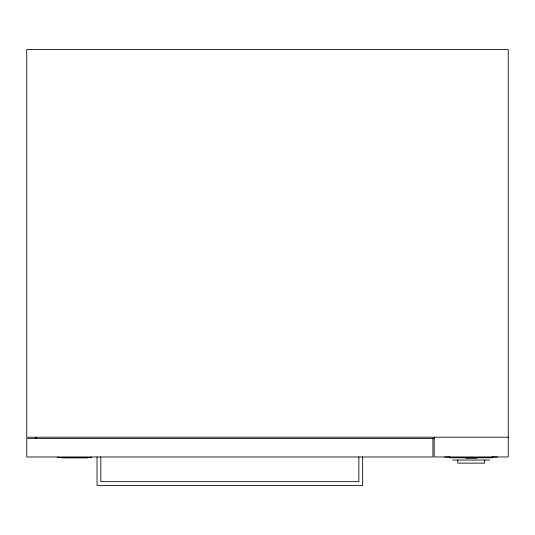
<?xml version="1.0" encoding="UTF-8"?>
<svg xmlns="http://www.w3.org/2000/svg" width="535" height="535" viewBox="0 0 535 535"><rect width="100%" height="100%" fill="white"/><g stroke="black" fill="none" stroke-linecap="round" stroke-linejoin="round"><path stroke-width="0.8" d="M508.25 437.209L26.75 437.209L26.75 49.541L508.25 49.541L508.25 456.964L434.173 456.964L434.173 437.209M434.173 438.446L26.75 438.446L26.75 456.964L432.935 456.964L432.935 438.446M444.699 457.03L449.781 457.03M491.852 457.03L497.303 457.03M61.879 457.893L87.6 457.893M465.731 458.201L476.859 458.201M452.69 460.053L489.706 460.053M492.267 456.964L492.267 457.779L449.474 457.779L449.474 456.964M484.643 460.053L484.643 463.136L457.753 463.136L457.753 460.053M362.663 456.964L362.663 485.459L97.029 485.459L97.029 456.964M358.865 456.964L358.865 481.66L100.827 481.66L100.827 456.964M91.672 456.964L91.672 457.585L57.613 457.585L57.613 456.964M36.012 437.209L36.012 438.446"/></g></svg>
